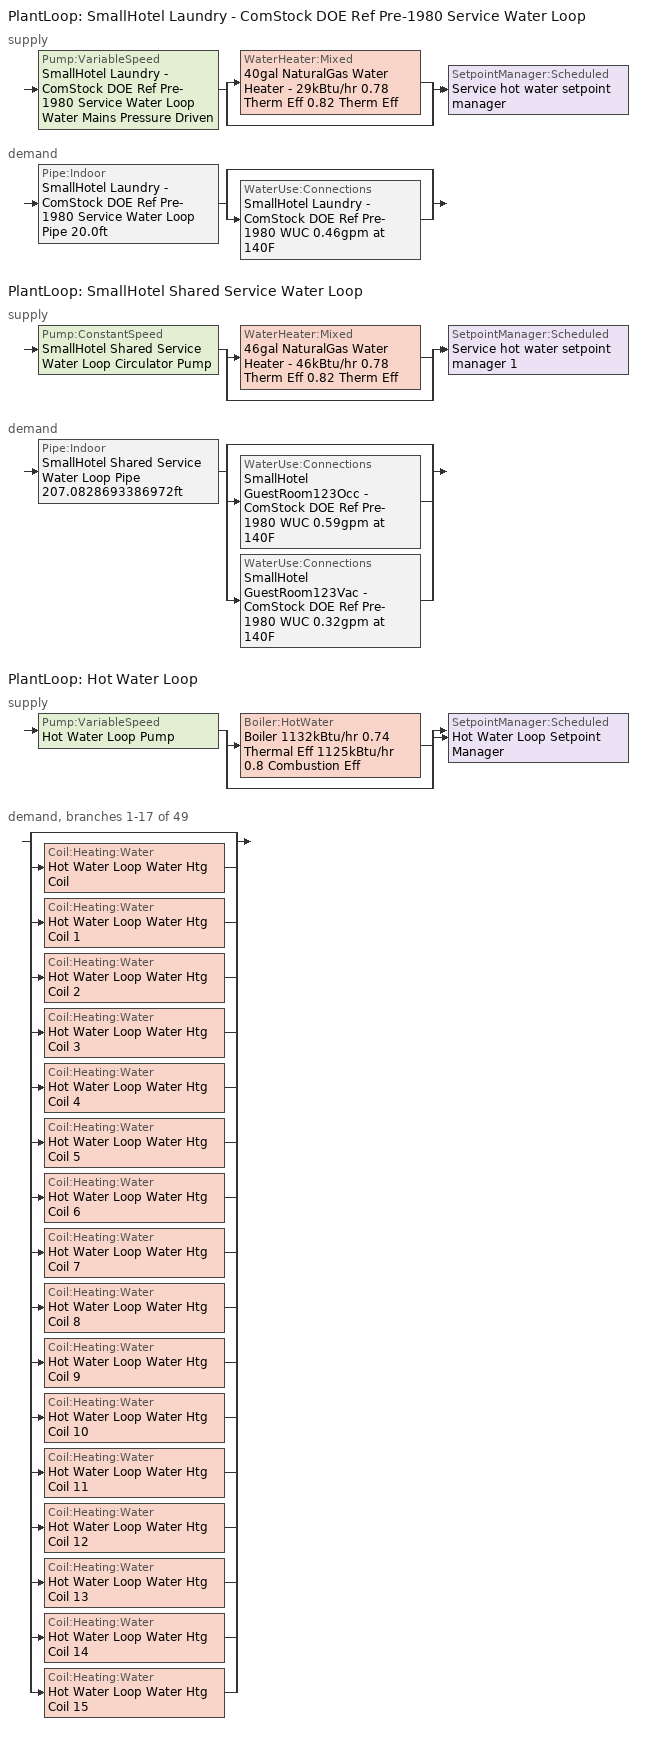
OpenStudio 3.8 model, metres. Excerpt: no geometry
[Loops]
PlantLoop 'SmallHotel Laundry - ComStock DOE Ref Pre-1980 Service Water Loop'
 supply: Pump:VariableSpeed 'SmallHotel Laundry - ComStock DOE Ref Pre-1980 Service Water Loop Water Mains Pressure Driven' > split
  | WaterHeater:Mixed '40gal NaturalGas Water Heater - 29kBtu/hr 0.78 Therm Eff 0.82 Therm Eff'
  | bypass
  join > SetpointManager:Scheduled 'Service hot water setpoint manager'
 demand: Pipe:Indoor 'SmallHotel Laundry - ComStock DOE Ref Pre-1980 Service Water Loop Pipe 20.0ft' > split
  | bypass
  | WaterUse:Connections 'SmallHotel Laundry - ComStock DOE Ref Pre-1980 WUC 0.46gpm at 140F'
PlantLoop 'SmallHotel Shared Service Water Loop'
 supply: Pump:ConstantSpeed 'SmallHotel Shared Service Water Loop Circulator Pump' > split
  | WaterHeater:Mixed '46gal NaturalGas Water Heater - 46kBtu/hr 0.78 Therm Eff 0.82 Therm Eff'
  | bypass
  join > SetpointManager:Scheduled 'Service hot water setpoint manager 1'
 demand: Pipe:Indoor 'SmallHotel Shared Service Water Loop Pipe 207.0828693386972ft' > split
  | bypass
  | WaterUse:Connections 'SmallHotel GuestRoom123Occ - ComStock DOE Ref Pre-1980 WUC 0.59gpm at 140F'
  | WaterUse:Connections 'SmallHotel GuestRoom123Vac - ComStock DOE Ref Pre-1980 WUC 0.32gpm at 140F'
PlantLoop 'Hot Water Loop'
 supply: Pump:VariableSpeed 'Hot Water Loop Pump' > split
  | Boiler:HotWater 'Boiler 1132kBtu/hr 0.74 Thermal Eff 1125kBtu/hr 0.8 Combustion Eff'
  | bypass
  join > SetpointManager:Scheduled 'Hot Water Loop Setpoint Manager'
 demand, branches 1-17 of 49: split
  | bypass
  | Coil:Heating:Water 'Hot Water Loop Water Htg Coil'
  | Coil:Heating:Water 'Hot Water Loop Water Htg Coil 1'
  | Coil:Heating:Water 'Hot Water Loop Water Htg Coil 2'
  | Coil:Heating:Water 'Hot Water Loop Water Htg Coil 3'
  | Coil:Heating:Water 'Hot Water Loop Water Htg Coil 4'
  | Coil:Heating:Water 'Hot Water Loop Water Htg Coil 5'
  | Coil:Heating:Water 'Hot Water Loop Water Htg Coil 6'
  | Coil:Heating:Water 'Hot Water Loop Water Htg Coil 7'
  | Coil:Heating:Water 'Hot Water Loop Water Htg Coil 8'
  | Coil:Heating:Water 'Hot Water Loop Water Htg Coil 9'
  | Coil:Heating:Water 'Hot Water Loop Water Htg Coil 10'
  | Coil:Heating:Water 'Hot Water Loop Water Htg Coil 11'
  | Coil:Heating:Water 'Hot Water Loop Water Htg Coil 12'
  | Coil:Heating:Water 'Hot Water Loop Water Htg Coil 13'
  | Coil:Heating:Water 'Hot Water Loop Water Htg Coil 14'
  | Coil:Heating:Water 'Hot Water Loop Water Htg Coil 15'
[Construction]
Uninsulated copper pipe 0.75in type L: Copper pipe 0.75in type L
Uninsulated copper pipe 0.75in type L 1: Copper pipe 0.75in type L 1
[Material] Roughness=Smooth; Thickness {m}=0.001143; Conductivity {W/m-K}=386; Density {kg/m3}=8906.27; Specific Heat {J/kg-K}=385.1856; Thermal Absorptance=0.9; Solar Absorptance=0.7; Visible Absorptance=0.7
Copper pipe 0.75in type L; Copper pipe 0.75in type L 1
[Sizing:Zone] Zone Cooling Design Supply Air Temperature Input Method=SupplyAirTemperature; Zone Cooling Design Supply Air Temperature {C}=13.8889; Zone Cooling Design Supply Air Temperature Difference {deltaC}=11.11; Zone Heating Design Supply Air Temperature Input Method=SupplyAirTemperature; Zone Heating Design Supply Air Temperature {C}=50; Zone Heating Design Supply Air Temperature Difference {deltaC}=11.11; Zone Cooling Design Supply Air Humidity Ratio {kg-H2O/kg-air}=0.008; Zone Heating Design Supply Air Humidity Ratio {kg-H2O/kg-air}=0.008; Cooling Design Air Flow Method=DesignDay; Heating Design Air Flow Method=DesignDay; Account for Dedicated Outdoor Air System=No; Dedicated Outdoor Air System Control Strategy=NeutralSupplyAir; Dedicated Outdoor Air Low Setpoint Temperature for Design {C}=autosize; Dedicated Outdoor Air High Setpoint Temperature for Design {C}=autosize; Zone Load Sizing Method=Sensible Load Only No Latent Load; Zone Latent Cooling Design Supply Air Humidity Ratio Input Method=HumidityRatioDifference; Zone Cooling Design Supply Air Humidity Ratio Difference {kgWater/kgDryAir}=0.005; Zone Latent Heating Design Supply Air Humidity Ratio Input Method=HumidityRatioDifference; Zone Humidification Design Supply Air Humidity Ratio Difference {kgWater/kgDryAir}=0.005
Zone SmallHotel GuestRoom123Vac A end_a - Story Ground; Zone SmallHotel GuestRoom123Vac B end_a - Story Ground; Zone SmallHotel GuestRoom123Vac C end_a - Story Ground; Zone SmallHotel GuestRoom123Vac A  - Story Ground; Zone SmallHotel GuestRoom123Vac B  - Story Ground; Zone SmallHotel GuestRoom123Vac C  - Story Ground; Zone SmallHotel Exercise A  - Story Ground; Zone SmallHotel Exercise B  - Story Ground; Zone SmallHotel Exercise C  - Story Ground; Zone SmallHotel Laundry A  - Story Ground; Zone SmallHotel GuestRoom123Occ A  - Story Ground; Zone SmallHotel Corridor B  - Story Ground; Zone SmallHotel GuestRoom123Occ C  - Story Ground; Zone SmallHotel GuestLounge A  - Story Ground; Zone SmallHotel GuestLounge B  - Story Ground; Zone SmallHotel GuestLounge C  - Story Ground
[Zone equipment]
Zone SmallHotel GuestRoom123Vac A end_a - Story Ground: Zone SmallHotel GuestRoom123Vac A end_a - Story Ground PTAC
Zone SmallHotel GuestRoom123Vac B end_a - Story Ground: Zone SmallHotel GuestRoom123Vac B end_a - Story Ground PTAC
Zone SmallHotel GuestRoom123Vac C end_a - Story Ground: Zone SmallHotel GuestRoom123Vac C end_a - Story Ground PTAC
Zone SmallHotel GuestRoom123Vac A  - Story Ground: Zone SmallHotel GuestRoom123Vac A  - Story Ground PTAC
Zone SmallHotel GuestRoom123Vac B  - Story Ground: Zone SmallHotel GuestRoom123Vac B  - Story Ground PTAC
Zone SmallHotel GuestRoom123Vac C  - Story Ground: Zone SmallHotel GuestRoom123Vac C  - Story Ground PTAC
Zone SmallHotel Exercise A  - Story Ground: Zone SmallHotel Exercise A  - Story Ground PTAC
Zone SmallHotel Exercise B  - Story Ground: Zone SmallHotel Exercise B  - Story Ground PTAC
Zone SmallHotel Exercise C  - Story Ground: Zone SmallHotel Exercise C  - Story Ground PTAC
Zone SmallHotel Laundry A  - Story Ground: Zone SmallHotel Laundry A  - Story Ground PTAC
Zone SmallHotel GuestRoom123Occ A  - Story Ground: Zone SmallHotel GuestRoom123Occ A  - Story Ground PTAC
Zone SmallHotel Corridor B  - Story Ground: Zone SmallHotel Corridor B  - Story Ground PTAC
Zone SmallHotel GuestRoom123Occ C  - Story Ground: Zone SmallHotel GuestRoom123Occ C  - Story Ground PTAC
Zone SmallHotel GuestLounge A  - Story Ground: Zone SmallHotel GuestLounge A  - Story Ground PTAC
Zone SmallHotel GuestLounge B  - Story Ground: Zone SmallHotel GuestLounge B  - Story Ground PTAC
Zone SmallHotel GuestLounge C  - Story Ground: Zone SmallHotel GuestLounge C  - Story Ground PTAC
[WaterUse:Connections] Drain Water Heat Exchanger Type=None; Drain Water Heat Exchanger Destination=Plant
Name | Water Use Equipment Name 1
SmallHotel GuestRoom123Occ - ComStock DOE Ref Pre-1980 WUC 0.59gpm at 140F | SmallHotel GuestRoom123Occ - ComStock DOE Ref Pre-1980 Service Water Use 0.59gpm at 140F
SmallHotel GuestRoom123Vac - ComStock DOE Ref Pre-1980 WUC 0.32gpm at 140F | SmallHotel GuestRoom123Vac - ComStock DOE Ref Pre-1980 Service Water Use 0.32gpm at 140F
SmallHotel Laundry - ComStock DOE Ref Pre-1980 WUC 0.46gpm at 140F | SmallHotel Laundry - ComStock DOE Ref Pre-1980 Service Water Use 0.46gpm at 140F
[WaterUse:Equipment:Definition] Target Temperature Schedule=Mixed Water At Faucet Temp - 140F; Sensible Fraction Schedule=Fraction Sensible - 0.2; Latent Fraction Schedule=Fraction Latent - 0.05
Name | Peak Flow Rate {m3/s}
SmallHotel GuestRoom123Occ - ComStock DOE Ref Pre-1980 Service Water Use Def 0.59gpm | 3.74409e-05
SmallHotel GuestRoom123Vac - ComStock DOE Ref Pre-1980 Service Water Use Def 0.32gpm | 2.04682e-05
SmallHotel Laundry - ComStock DOE Ref Pre-1980 Service Water Use Def 0.46gpm | 2.87815e-05
[WaterUse:Equipment]
Name | Water Use Equipment Definition | Flow Rate Fraction Schedule
SmallHotel GuestRoom123Occ - ComStock DOE Ref Pre-1980 Service Water Use 0.59gpm at 140F | SmallHotel GuestRoom123Occ - ComStock DOE Ref Pre-1980 Service Water Use Def 0.59gpm | HotelSmall GuestRoom_SHW_Sch
SmallHotel GuestRoom123Vac - ComStock DOE Ref Pre-1980 Service Water Use 0.32gpm at 140F | SmallHotel GuestRoom123Vac - ComStock DOE Ref Pre-1980 Service Water Use Def 0.32gpm | HotelSmall GuestRoom_SHW_Sch
SmallHotel Laundry - ComStock DOE Ref Pre-1980 Service Water Use 0.46gpm at 140F | SmallHotel Laundry - ComStock DOE Ref Pre-1980 Service Water Use Def 0.46gpm | HotelSmall LaundryRoom_SHW_Sch
[PlantLoop] Glycol Concentration=0; Minimum Loop Temperature {C}=10; Load Distribution Scheme=Optimal
Name | Maximum Loop Temperature {C} | Maximum Loop Flow Rate {m3/s} | Plant Loop Volume {m3} | Fluid Type
SmallHotel Laundry - ComStock DOE Ref Pre-1980 Service Water Loop | 60 | 2.87815e-05 | 0.00345378
SmallHotel Shared Service Water Loop | 60 | 5.79091e-05 | 0.00694909
Hot Water Loop |  | 0.00741725 | 0.890069 | Water
[Sizing:Plant] Loop Type=Heating; Sizing Option=NonCoincident; Zone Timesteps in Averaging Window=1; Coincident Sizing Factor Mode=None
Name | Design Loop Exit Temperature {C} | Loop Design Temperature Difference {deltaC}
SmallHotel Laundry - ComStock DOE Ref Pre-1980 Service Water Loop; SmallHotel Shared Service Water Loop | 60 | 5
Hot Water Loop | 82.2222 | 11.1111
[SetpointManager:Scheduled] Control Variable=Temperature
Name | Schedule | Setpoint Node or NodeList
Service hot water setpoint manager | Service Water Loop Temp - 140F | SmallHotel Laundry - ComStock DOE Ref Pre-1980 Service Water Loop Supply Outlet Node
Service hot water setpoint manager 1 | Service Water Loop Temp - 140F | SmallHotel Shared Service Water Loop Supply Outlet Node
Hot Water Loop Setpoint Manager | Hot Water Loop Temp - 180F | Hot Water Loop Supply Outlet Node
[Pump:VariableSpeed] Coefficient 1 of the Part Load Performance Curve=0; Coefficient 2 of the Part Load Performance Curve=3.2485; Coefficient 3 of the Part Load Performance Curve=-4.7443; Coefficient 4 of the Part Load Performance Curve=2.5294; Pump Control Type=Intermittent; Skin Loss Radiative Fraction=0.5; Design Power Sizing Method=PowerPerFlowPerPressure; Design Electric Power per Unit Flow Rate {W/(m3/s)}=348701.1; Design Shaft Power per Unit Flow Rate per Unit Head {W-s/m3-Pa}=1.28205; Design Minimum Flow Rate Fraction=0
Name | Rated Flow Rate {m3/s} | Rated Pump Head {Pa} | Rated Power Consumption {W} | Motor Efficiency
SmallHotel Laundry - ComStock DOE Ref Pre-1980 Service Water Loop Water Mains Pressure Driven | 2.87815e-05 | 0.001 | 4.47265e-08 | 0.825
Hot Water Loop Pump | 0.00741725 | 179344 | 1949.07 | 0.875
[WaterHeater:Mixed] Setpoint Temperature Schedule=Service Water Loop Temp - 140F; Deadband Temperature Difference {deltaC}=2; Maximum Temperature Limit {C}=60; Heater Control Type=Cycle; Heater Fuel Type=NaturalGas; Heater Thermal Efficiency=0.82; Off Cycle Parasitic Fuel Consumption Rate {W}=0; Off Cycle Parasitic Fuel Type=NaturalGas; Off Cycle Parasitic Heat Fraction to Tank=0; On Cycle Parasitic Fuel Consumption Rate {W}=0; On Cycle Parasitic Fuel Type=NaturalGas; On Cycle Parasitic Heat Fraction to Tank=0; Ambient Temperature Indicator=Schedule; Ambient Temperature Schedule=Water Heater Ambient Temp Schedule - 70.0f; Use Side Effectiveness=1; Source Side Effectiveness=1; Use Side Design Flow Rate {m3/s}=autosize; Source Side Design Flow Rate {m3/s}=autosize; Indirect Water Heating Recovery Time {hr}=1.5; Source Side Flow Control Mode=IndirectHeatPrimarySetpoint
Name | Tank Volume {m3} | Heater Maximum Capacity {W} | Off Cycle Loss Coefficient to Ambient Temperature {W/K} | On Cycle Loss Coefficient to Ambient Temperature {W/K}
40gal NaturalGas Water Heater - 29kBtu/hr 0.78 Therm Eff 0.82 Therm Eff | 0.151416 | 8422.98 | 3.93384 | 3.93384
46gal NaturalGas Water Heater - 46kBtu/hr 0.78 Therm Eff 0.82 Therm Eff | 0.175117 | 13557.8 | 6.74781 | 6.74781
[WaterHeater:Sizing] Design Mode=PeakDraw; Time Storage Can Meet Peak Draw {hr}=0.538503; Time for Tank Recovery {hr}=0; Nominal Tank Volume for Autosizing Plant Connections {m3}=1
40gal NaturalGas Water Heater - 29kBtu/hr 0.78 Therm Eff 0.82 Therm Eff; 46gal NaturalGas Water Heater - 46kBtu/hr 0.78 Therm Eff 0.82 Therm Eff
[Pipe:Indoor] Environment Type=Schedule; Pipe Inside Diameter {m}=0.019939
Name | Construction | Ambient Temperature Schedule | Ambient Air Velocity Schedule | Pipe Length {m}
SmallHotel Laundry - ComStock DOE Ref Pre-1980 Service Water Loop Pipe 20.0ft | Uninsulated copper pipe 0.75in type L | SmallHotel Laundry - ComStock DOE Ref Pre-1980 Service Water Loop Piping Air Temp - 70F | SmallHotel Laundry - ComStock DOE Ref Pre-1980 Service Water Loop Piping Air Velocity - 0.67mph | 6.096
SmallHotel Shared Service Water Loop Pipe 207.0828693386972ft | Uninsulated copper pipe 0.75in type L 1 | SmallHotel Shared Service Water Loop Piping Air Temp - 70F | SmallHotel Shared Service Water Loop Piping Air Velocity - 0.67mph | 63.1189
[Pump:ConstantSpeed]
SmallHotel Shared Service Water Loop Circulator Pump: Rated Flow Rate {m3/s}=5.79091e-05; Rated Pump Head {Pa}=29890.7; Rated Power Consumption {W}=2.68988; Motor Efficiency=0.825; Fraction of Motor Inefficiencies to Fluid Stream=0; Pump Control Type=Intermittent; Design Power Sizing Method=PowerPerFlowPerPressure; Design Electric Power per Unit Flow Rate {W/(m3/s)}=348701.1; Design Shaft Power per Unit Flow Rate per Unit Head {W-s/m3-Pa}=1.28205
[Boiler:HotWater]
Boiler 1132kBtu/hr 0.74 Thermal Eff 1125kBtu/hr 0.8 Combustion Eff: Fuel Type=NaturalGas; Nominal Capacity {W}=339108; Nominal Thermal Efficiency=0.793; Efficiency Curve Temperature Evaluation Variable=LeavingBoiler; Normalized Boiler Efficiency Curve=Boiler Constant Efficiency Curve; Design Water Flow Rate {m3/s}=0.00741725; Minimum Part Load Ratio=0; Maximum Part Load Ratio=1.2; Optimum Part Load Ratio=1; Water Outlet Upper Temperature Limit {C}=95; Boiler Flow Mode=LeavingSetpointModulated; On Cycle Parasitic Electric Load {W}=0; Off Cycle Parasitic Fuel Load {W}=0; Sizing Factor=1
[Fan:OnOff] Availability Schedule=Always On Discrete; Fan Total Efficiency=0.1595; Pressure Rise {Pa}=331.288; Motor Efficiency=0.29; Motor In Airstream Fraction=1
Name | Maximum Flow Rate {m3/s} | Fan Power Ratio Function of Speed Ratio Curve | Fan Efficiency Ratio Function of Speed Ratio Curve
Zone SmallHotel GuestRoom123Occ A  - Story Ground PTAC Fan | 0.13194 | Fan On Off Power Curve | Fan On Off Efficiency Curve
Zone SmallHotel GuestRoom123Occ C  - Story Ground PTAC Fan | 0.121373 | Fan On Off Power Curve 1 | Fan On Off Efficiency Curve 1
Zone SmallHotel GuestRoom123Vac A  - Story Ground PTAC Fan | 0.494383 | Fan On Off Power Curve 2 | Fan On Off Efficiency Curve 2
Zone SmallHotel GuestRoom123Vac A end_a - Story Ground PTAC Fan | 0.0880141 | Fan On Off Power Curve 3 | Fan On Off Efficiency Curve 3
Zone SmallHotel GuestRoom123Vac B  - Story Ground PTAC Fan | 0.169598 | Fan On Off Power Curve 4 | Fan On Off Efficiency Curve 4
Zone SmallHotel GuestRoom123Vac B end_a - Story Ground PTAC Fan | 0.0292937 | Fan On Off Power Curve 5 | Fan On Off Efficiency Curve 5
Zone SmallHotel GuestRoom123Vac C  - Story Ground PTAC Fan | 0.462853 | Fan On Off Power Curve 6 | Fan On Off Efficiency Curve 6
Zone SmallHotel GuestRoom123Vac C end_a - Story Ground PTAC Fan | 0.088077 | Fan On Off Power Curve 7 | Fan On Off Efficiency Curve 7
Zone SmallHotel Corridor B  - Story Ground PTAC Fan | 0.0222651 | Fan On Off Power Curve 8 | Fan On Off Efficiency Curve 8
Zone SmallHotel Exercise A  - Story Ground PTAC Fan | 0.0934702 | Fan On Off Power Curve 9 | Fan On Off Efficiency Curve 9
Zone SmallHotel Exercise B  - Story Ground PTAC Fan | 0.0491757 | Fan On Off Power Curve 10 | Fan On Off Efficiency Curve 10
Zone SmallHotel Exercise C  - Story Ground PTAC Fan | 0.0919141 | Fan On Off Power Curve 11 | Fan On Off Efficiency Curve 11
Zone SmallHotel GuestLounge A  - Story Ground PTAC Fan | 0.191205 | Fan On Off Power Curve 12 | Fan On Off Efficiency Curve 12
Zone SmallHotel GuestLounge B  - Story Ground PTAC Fan | 0.0881578 | Fan On Off Power Curve 13 | Fan On Off Efficiency Curve 13
Zone SmallHotel GuestLounge C  - Story Ground PTAC Fan | 0.17827 | Fan On Off Power Curve 14 | Fan On Off Efficiency Curve 14
Zone SmallHotel Laundry A  - Story Ground PTAC Fan | 0.20579 | Fan On Off Power Curve 15 | Fan On Off Efficiency Curve 15
[Coil:Heating:Water] Availability Schedule=Always On Discrete; Rated Inlet Water Temperature {C}=82.2222; Rated Inlet Air Temperature {C}=16.6; Rated Outlet Water Temperature {C}=71.1111; Rated Outlet Air Temperature {C}=32.2
Name | U-Factor Times Area Value {W/K} | Maximum Water Flow Rate {m3/s} | Rated Capacity {W}
Hot Water Loop Water Htg Coil | 126.136 | 0.000111019 | 5075.67
Hot Water Loop Water Htg Coil 1 | 116.669 | 0.000102977 | 4707.96
Hot Water Loop Water Htg Coil 2 | 482.752 | 0.000429436 | 19633.3
Hot Water Loop Water Htg Coil 3 | 85.7095 | 7.61418e-05 | 3481.11
Hot Water Loop Water Htg Coil 4 | 173.12 | 0.000158077 | 7227.11
Hot Water Loop Water Htg Coil 5 | 29.9334 | 2.72855e-05 | 1247.46
Hot Water Loop Water Htg Coil 6 | 454.461 | 0.000405438 | 18536.1
Hot Water Loop Water Htg Coil 7 | 85.7659 | 7.61897e-05 | 3483.3
Hot Water Loop Water Htg Coil 8 | 22.8666 | 2.09538e-05 | 957.985
Hot Water Loop Water Htg Coil 9 | 95.88 | 8.78022e-05 | 4014.21
Hot Water Loop Water Htg Coil 10 | 50.6709 | 4.65233e-05 | 2126.99
Hot Water Loop Water Htg Coil 11 | 94.4798 | 8.66181e-05 | 3960.08
Hot Water Loop Water Htg Coil 12 | 214.089 | 0.000205567 | 9398.28
Hot Water Loop Water Htg Coil 13 | 101.972 | 9.98587e-05 | 4565.42
Hot Water Loop Water Htg Coil 14 | 202.25 | 0.000195721 | 8948.13
Hot Water Loop Water Htg Coil 15 | 199.381 | 0.000176663 | 8076.84
[Controller:WaterCoil] Action=Normal; Controller Convergence Tolerance {deltaC}=0.0001; Minimum Actuated Flow {m3/s}=0
Name | Water Coil
Hot Water Loop Water Htg Coil Controller | Hot Water Loop Water Htg Coil
Hot Water Loop Water Htg Coil 1 Controller | Hot Water Loop Water Htg Coil 1
Hot Water Loop Water Htg Coil 2 Controller | Hot Water Loop Water Htg Coil 2
Hot Water Loop Water Htg Coil 3 Controller | Hot Water Loop Water Htg Coil 3
Hot Water Loop Water Htg Coil 4 Controller | Hot Water Loop Water Htg Coil 4
Hot Water Loop Water Htg Coil 5 Controller | Hot Water Loop Water Htg Coil 5
Hot Water Loop Water Htg Coil 6 Controller | Hot Water Loop Water Htg Coil 6
Hot Water Loop Water Htg Coil 7 Controller | Hot Water Loop Water Htg Coil 7
Hot Water Loop Water Htg Coil 8 Controller | Hot Water Loop Water Htg Coil 8
Hot Water Loop Water Htg Coil 9 Controller | Hot Water Loop Water Htg Coil 9
Hot Water Loop Water Htg Coil 10 Controller | Hot Water Loop Water Htg Coil 10
Hot Water Loop Water Htg Coil 11 Controller | Hot Water Loop Water Htg Coil 11
Hot Water Loop Water Htg Coil 12 Controller | Hot Water Loop Water Htg Coil 12
Hot Water Loop Water Htg Coil 13 Controller | Hot Water Loop Water Htg Coil 13
Hot Water Loop Water Htg Coil 14 Controller | Hot Water Loop Water Htg Coil 14
Hot Water Loop Water Htg Coil 15 Controller | Hot Water Loop Water Htg Coil 15
[Coil:Cooling:DX:SingleSpeed] Availability Schedule=Always On Discrete; Rated Evaporator Fan Power Per Volume Flow Rate 2017 {W/(m3/s)}=773.3; Rated Evaporator Fan Power Per Volume Flow Rate 2023 {W/(m3/s)}=934.4; Total Cooling Capacity Function of Temperature Curve=DOE Ref DX Clg Coil Cool-Cap-fT; Total Cooling Capacity Function of Flow Fraction Curve=DOE Ref DX Clg Coil Cool-CAP-fFlow; Energy Input Ratio Function of Temperature Curve=DOE Ref DX Clg Coil Cool-EIR-fT; Energy Input Ratio Function of Flow Fraction Curve=DOE Ref DX Clg Coil Cool-EIR-fFlow; Part Load Fraction Correlation Curve=DOE Ref DX Clg Coil Cool-PLF-fPLR; Minimum Outdoor Dry-Bulb Temperature for Compressor Operation {C}=-25; Nominal Time for Condensate Removal to Begin {s}=0; Ratio of Initial Moisture Evaporation Rate and Steady State Latent Capacity=0; Maximum Cycling Rate {cycles/hr}=0; Latent Capacity Time Constant {s}=0; Condenser Type=AirCooled; Evaporative Condenser Effectiveness=0.9; Evaporative Condenser Air Flow Rate {m3/s}=autosize; Evaporative Condenser Pump Rated Power Consumption {W}=autosize; Crankcase Heater Capacity {W}=0; Maximum Outdoor Dry-Bulb Temperature for Crankcase Heater Operation {C}=10; Basin Heater Capacity {W/K}=0; Basin Heater Setpoint Temperature {C}=2
Name | Rated Total Cooling Capacity {W} | Rated Sensible Heat Ratio | Rated COP {W/W} | Rated Air Flow Rate {m3/s}
Zone SmallHotel GuestRoom123Occ A  - Story Ground PTAC 1spd DX AC Clg Coil 8kBtu/hr 8.8EER 9kBtu/hr 8.6EER | 2440.89 | 0.800972 | 3.00874 | 0.13194
Zone SmallHotel GuestRoom123Occ C  - Story Ground PTAC 1spd DX AC Clg Coil 7kBtu/hr 8.8EER 8kBtu/hr 8.7EER | 2251.4 | 0.800096 | 3.03474 | 0.121373
Zone SmallHotel GuestRoom123Vac A  - Story Ground PTAC 1spd DX AC Clg Coil 26kBtu/hr 7.6EER 30kBtu/hr 7.6EER | 9570.18 | 0.789395 | 2.6668 | 0.494383
Zone SmallHotel GuestRoom123Vac A end_a - Story Ground PTAC 1spd DX AC Clg Coil 5kBtu/hr 8.9EER 5kBtu/hr 8.9EER | 1760.57 | 0.776251 | 3.09297 | 0.0880141
Zone SmallHotel GuestRoom123Vac B  - Story Ground PTAC 1spd DX AC Clg Coil 11kBtu/hr 8.3EER 11kBtu/hr 8.2EER | 3339.17 | 0.78211 | 2.86854 | 0.169598
Zone SmallHotel GuestRoom123Vac B end_a - Story Ground PTAC 1spd DX AC Clg Coil 2kBtu/hr 8.9EER 2kBtu/hr 8.9EER | 641.737 | 0.741811 | 3.09297 | 0.0292937
Zone SmallHotel GuestRoom123Vac C  - Story Ground PTAC 1spd DX AC Clg Coil 25kBtu/hr 7.6EER 28kBtu/hr 7.6EER | 8906.12 | 0.792291 | 2.6668 | 0.462853
Zone SmallHotel GuestRoom123Vac C end_a - Story Ground PTAC 1spd DX AC Clg Coil 4kBtu/hr 8.9EER 5kBtu/hr 8.9EER | 1803.88 | 0.767158 | 3.09297 | 0.088077
Zone SmallHotel Corridor B  - Story Ground PTAC 1spd DX AC Clg Coil 2kBtu/hr 8.9EER 2kBtu/hr 8.9EER | 438.43 | 0.782069 | 3.09297 | 0.0222651
Zone SmallHotel Exercise A  - Story Ground PTAC 1spd DX AC Clg Coil 6kBtu/hr 8.9EER 6kBtu/hr 8.9EER | 1872.38 | 0.775816 | 3.09297 | 0.0934702
Zone SmallHotel Exercise B  - Story Ground PTAC 1spd DX AC Clg Coil 3kBtu/hr 8.9EER 3kBtu/hr 8.9EER | 980.371 | 0.777275 | 3.09297 | 0.0491757
Zone SmallHotel Exercise C  - Story Ground PTAC 1spd DX AC Clg Coil 6kBtu/hr 8.9EER 6kBtu/hr 8.9EER | 1861.44 | 0.771515 | 3.09297 | 0.0919141
Zone SmallHotel GuestLounge A  - Story Ground PTAC 1spd DX AC Clg Coil 14kBtu/hr 7.8EER 15kBtu/hr 7.6EER | 4369.73 | 0.727303 | 2.6668 | 0.191205
Zone SmallHotel GuestLounge B  - Story Ground PTAC 1spd DX AC Clg Coil 7kBtu/hr 8.9EER 8kBtu/hr 8.8EER | 2109.53 | 0.712335 | 3.05346 | 0.0881578
Zone SmallHotel GuestLounge C  - Story Ground PTAC 1spd DX AC Clg Coil 14kBtu/hr 7.8EER 15kBtu/hr 7.6EER | 4426.88 | 0.701083 | 2.67087 | 0.17827
Zone SmallHotel Laundry A  - Story Ground PTAC 1spd DX AC Clg Coil 12kBtu/hr 8.1EER 13kBtu/hr 7.9EER | 3840.22 | 0.800137 | 2.76181 | 0.20579
[ZoneHVAC:PackagedTerminalAirConditioner] Availability Schedule=Always On Discrete; No Load Supply Air Flow Rate Control Set To Low Speed=Yes; Fan Placement=DrawThrough; Supply Air Fan Operating Mode Schedule=Always Off Discrete
Name | Supply Air Flow Rate During Cooling Operation {m3/s} | Supply Air Flow Rate During Heating Operation {m3/s} | Supply Air Flow Rate When No Cooling or Heating is Needed {m3/s} | Outdoor Air Flow Rate During Cooling Operation {m3/s} | Outdoor Air Flow Rate During Heating Operation {m3/s} | Outdoor Air Flow Rate When No Cooling or Heating is Needed {m3/s} | Supply Air Fan | Heating Coil | Cooling Coil
Zone SmallHotel GuestRoom123Occ A  - Story Ground PTAC | 0.13194 | 0.13194 | 0.13194 | 0.0104634 | 0.0104634 | 0.0104634 | Zone SmallHotel GuestRoom123Occ A  - Story Ground PTAC Fan | Hot Water Loop Water Htg Coil | Zone SmallHotel GuestRoom123Occ A  - Story Ground PTAC 1spd DX AC Clg Coil 8kBtu/hr 8.8EER 9kBtu/hr 8.6EER
Zone SmallHotel GuestRoom123Occ C  - Story Ground PTAC | 0.121373 | 0.121373 | 0.121373 | 0.0104634 | 0.0104634 | 0.0104634 | Zone SmallHotel GuestRoom123Occ C  - Story Ground PTAC Fan | Hot Water Loop Water Htg Coil 1 | Zone SmallHotel GuestRoom123Occ C  - Story Ground PTAC 1spd DX AC Clg Coil 7kBtu/hr 8.8EER 8kBtu/hr 8.7EER
Zone SmallHotel GuestRoom123Vac A  - Story Ground PTAC | 0.494383 | 0.494383 | 0.494383 | 0.0524935 | 0.0524935 | 0.0524935 | Zone SmallHotel GuestRoom123Vac A  - Story Ground PTAC Fan | Hot Water Loop Water Htg Coil 2 | Zone SmallHotel GuestRoom123Vac A  - Story Ground PTAC 1spd DX AC Clg Coil 26kBtu/hr 7.6EER 30kBtu/hr 7.6EER
Zone SmallHotel GuestRoom123Vac A end_a - Story Ground PTAC | 0.0880141 | 0.0880141 | 0.0880141 | 0.00902599 | 0.00902599 | 0.00902599 | Zone SmallHotel GuestRoom123Vac A end_a - Story Ground PTAC Fan | Hot Water Loop Water Htg Coil 3 | Zone SmallHotel GuestRoom123Vac A end_a - Story Ground PTAC 1spd DX AC Clg Coil 5kBtu/hr 8.9EER 5kBtu/hr 8.9EER
Zone SmallHotel GuestRoom123Vac B  - Story Ground PTAC | 0.169598 | 0.169598 | 0.169598 | 0.0286549 | 0.0286549 | 0.0286549 | Zone SmallHotel GuestRoom123Vac B  - Story Ground PTAC Fan | Hot Water Loop Water Htg Coil 4 | Zone SmallHotel GuestRoom123Vac B  - Story Ground PTAC 1spd DX AC Clg Coil 11kBtu/hr 8.3EER 11kBtu/hr 8.2EER
Zone SmallHotel GuestRoom123Vac B end_a - Story Ground PTAC | 0.0292937 | 0.0292937 | 0.0292937 | 0.00492707 | 0.00492707 | 0.00492707 | Zone SmallHotel GuestRoom123Vac B end_a - Story Ground PTAC Fan | Hot Water Loop Water Htg Coil 5 | Zone SmallHotel GuestRoom123Vac B end_a - Story Ground PTAC 1spd DX AC Clg Coil 2kBtu/hr 8.9EER 2kBtu/hr 8.9EER
Zone SmallHotel GuestRoom123Vac C  - Story Ground PTAC | 0.462853 | 0.462853 | 0.462853 | 0.0524935 | 0.0524935 | 0.0524935 | Zone SmallHotel GuestRoom123Vac C  - Story Ground PTAC Fan | Hot Water Loop Water Htg Coil 6 | Zone SmallHotel GuestRoom123Vac C  - Story Ground PTAC 1spd DX AC Clg Coil 25kBtu/hr 7.6EER 28kBtu/hr 7.6EER
Zone SmallHotel GuestRoom123Vac C end_a - Story Ground PTAC | 0.088077 | 0.088077 | 0.088077 | 0.00902599 | 0.00902599 | 0.00902599 | Zone SmallHotel GuestRoom123Vac C end_a - Story Ground PTAC Fan | Hot Water Loop Water Htg Coil 7 | Zone SmallHotel GuestRoom123Vac C end_a - Story Ground PTAC 1spd DX AC Clg Coil 4kBtu/hr 8.9EER 5kBtu/hr 8.9EER
Zone SmallHotel Corridor B  - Story Ground PTAC | 0.0222651 | 0.0222651 | 0.0222651 | 0.00396052 | 0.00396052 | 0.00396052 | Zone SmallHotel Corridor B  - Story Ground PTAC Fan | Hot Water Loop Water Htg Coil 8 | Zone SmallHotel Corridor B  - Story Ground PTAC 1spd DX AC Clg Coil 2kBtu/hr 8.9EER 2kBtu/hr 8.9EER
Zone SmallHotel Exercise A  - Story Ground PTAC | 0.0934702 | 0.0934702 | 0.0934702 | 0.0164653 | 0.0164653 | 0.0164653 | Zone SmallHotel Exercise A  - Story Ground PTAC Fan | Hot Water Loop Water Htg Coil 9 | Zone SmallHotel Exercise A  - Story Ground PTAC 1spd DX AC Clg Coil 6kBtu/hr 8.9EER 6kBtu/hr 8.9EER
Zone SmallHotel Exercise B  - Story Ground PTAC | 0.0491757 | 0.0491757 | 0.0491757 | 0.00898801 | 0.00898801 | 0.00898801 | Zone SmallHotel Exercise B  - Story Ground PTAC Fan | Hot Water Loop Water Htg Coil 10 | Zone SmallHotel Exercise B  - Story Ground PTAC 1spd DX AC Clg Coil 3kBtu/hr 8.9EER 3kBtu/hr 8.9EER
Zone SmallHotel Exercise C  - Story Ground PTAC | 0.0919141 | 0.0919141 | 0.0919141 | 0.0164653 | 0.0164653 | 0.0164653 | Zone SmallHotel Exercise C  - Story Ground PTAC Fan | Hot Water Loop Water Htg Coil 11 | Zone SmallHotel Exercise C  - Story Ground PTAC 1spd DX AC Clg Coil 6kBtu/hr 8.9EER 6kBtu/hr 8.9EER
Zone SmallHotel GuestLounge A  - Story Ground PTAC | 0.191205 | 0.191205 | 0.191205 | 0.0592697 | 0.0592697 | 0.0592697 | Zone SmallHotel GuestLounge A  - Story Ground PTAC Fan | Hot Water Loop Water Htg Coil 12 | Zone SmallHotel GuestLounge A  - Story Ground PTAC 1spd DX AC Clg Coil 14kBtu/hr 7.8EER 15kBtu/hr 7.6EER
Zone SmallHotel GuestLounge B  - Story Ground PTAC | 0.0881578 | 0.0881578 | 0.0881578 | 0.0323539 | 0.0323539 | 0.0323539 | Zone SmallHotel GuestLounge B  - Story Ground PTAC Fan | Hot Water Loop Water Htg Coil 13 | Zone SmallHotel GuestLounge B  - Story Ground PTAC 1spd DX AC Clg Coil 7kBtu/hr 8.9EER 8kBtu/hr 8.8EER
Zone SmallHotel GuestLounge C  - Story Ground PTAC | 0.17827 | 0.17827 | 0.17827 | 0.0592697 | 0.0592697 | 0.0592697 | Zone SmallHotel GuestLounge C  - Story Ground PTAC Fan | Hot Water Loop Water Htg Coil 14 | Zone SmallHotel GuestLounge C  - Story Ground PTAC 1spd DX AC Clg Coil 14kBtu/hr 7.8EER 15kBtu/hr 7.6EER
Zone SmallHotel Laundry A  - Story Ground PTAC | 0.20579 | 0.20579 | 0.20579 | 0.019789 | 0.019789 | 0.019789 | Zone SmallHotel Laundry A  - Story Ground PTAC Fan | Hot Water Loop Water Htg Coil 15 | Zone SmallHotel Laundry A  - Story Ground PTAC 1spd DX AC Clg Coil 12kBtu/hr 8.1EER 13kBtu/hr 7.9EER
[Schedule:Ruleset]
HotelSmall GuestRoom_SHW_Sch: Default Day Schedule=HotelSmall GuestRoom_SHW_Sch Default; Summer Design Day Schedule=HotelSmall GuestRoom_SHW_Sch Summer Design Day; Winter Design Day Schedule=HotelSmall GuestRoom_SHW_Sch Winter Design Day
Fraction Sensible - 0.2: Default Day Schedule=Fraction Sensible - 0.2 Default
Fraction Latent - 0.05: Default Day Schedule=Fraction Latent - 0.05 Default
Mixed Water At Faucet Temp - 140F: Default Day Schedule=Mixed Water At Faucet Temp - 140F Default
HotelSmall LaundryRoom_SHW_Sch: Default Day Schedule=HotelSmall LaundryRoom_SHW_Sch Default; Summer Design Day Schedule=HotelSmall LaundryRoom_SHW_Sch Summer Design Day; Winter Design Day Schedule=HotelSmall LaundryRoom_SHW_Sch Winter Design Day
Service Water Loop Temp - 140F: Default Day Schedule=Service Water Loop Temp - 140F Default
Water Heater Ambient Temp Schedule - 70.0f: Default Day Schedule=Water Heater Ambient Temp Schedule - 70.0f Default
SmallHotel Laundry - ComStock DOE Ref Pre-1980 Service Water Loop Piping Air Temp - 70F: Default Day Schedule=SmallHotel Laundry - ComStock DOE Ref Pre-1980 Service Water Loop Piping Air Temp - 70F Default
SmallHotel Laundry - ComStock DOE Ref Pre-1980 Service Water Loop Piping Air Velocity - 0.67mph: Default Day Schedule=SmallHotel Laundry - ComStock DOE Ref Pre-1980 Service Water Loop Piping Air Velocity - 0.67mph Default
SmallHotel Shared Service Water Loop Piping Air Temp - 70F: Default Day Schedule=SmallHotel Shared Service Water Loop Piping Air Temp - 70F Default
SmallHotel Shared Service Water Loop Piping Air Velocity - 0.67mph: Default Day Schedule=SmallHotel Shared Service Water Loop Piping Air Velocity - 0.67mph Default
Hot Water Loop Temp - 180F: Default Day Schedule=Hot Water Loop Temp - 180F Default
[Schedule:Day]
HotelSmall GuestRoom_SHW_Sch Default: Average, 0, 15, 0.271429, 0, 30, 0.266667, 0, 45, 0.261905, 1, 0, 0.257143, 1, 15, 0.252381, 1, 30, 0.247619, 1, 45, 0.242857, 2, 0, 0.238095, 2, 15, 0.233333, 2, 30, 0.228571, 2, 45, 0.22381, 3, 0, 0.219048, 3, 15, 0.214286, 3, 30, 0.209524, 3, 45, 0.204762, 4, 0, 0.2, 8, 0, 0.2, 8, 15, 0.2125, 8, 30, 0.225, 8, 45, 0.2375, 9, 0, 0.25, 9, 15, 0.278571, 9, 26, 0.3, 10, 52, 0.4, 11, 7, 0.45, 11, 22, 0.5, 11, 37, 0.55, 11, 52, 0.6, 12, 7, 0.5375, 12, 22, 0.475, 12, 37, 0.4125, 12, 52, 0.35, 13, 7, 0.3125, 13, 22, 0.275, 13, 37, 0.2375, 13, 52, 0.2, 14, 7, 0.1875, 14, 22, 0.175, 14, 37, 0.1625, 14, 52, 0.15, 16, 52, 0.15, 17, 7, 0.1625, 17, 22, 0.175, 17, 37, 0.1875, 17, 52, 0.2, 18, 7, 0.228571, 18, 18, 0.25, 18, 33, 0.492857, 18, 45, 0.6, 19, 0, 0.65, 19, 15, 0.7, 19, 30, 0.75, 19, 45, 0.8, 20, 0, 0.7375, 20, 15, 0.675, 20, 30, 0.6125, 20, 45, 0.55, 21, 0, 0.5125, 21, 15, 0.475, 21, 30, 0.4375, 21, 45, 0.4, 22, 0, 0.375, 22, 15, 0.35, 22, 30, 0.325, 22, 45, 0.3, 23, 0, 0.295238, 23, 15, 0.290476, 23, 30, 0.285714, 23, 45, 0.280952, 24, 0, 0.27619
HotelSmall GuestRoom_SHW_Sch Winter Design Day; HotelSmall GuestRoom_SHW_Sch Summer Design Day: 1, 0, 0.2, 4, 0, 0.15, 5, 0, 0.2, 6, 0, 0.25, 7, 0, 0.35, 8, 0, 0.6, 9, 0, 0.8, 10, 0, 0.55, 11, 0, 0.4, 12, 0, 0.3, 17, 0, 0.2, 18, 0, 0.25, 19, 0, 0.3, 22, 0, 0.4, 23, 0, 0.6, 24, 0, 0.35
HotelSmall GuestRoom_SHW_Sch Wkdy Day: Average, 8, 0, 0.2, 8, 15, 0.225, 8, 30, 0.25, 8, 45, 0.275, 9, 0, 0.3, 9, 15, 0.442857, 9, 26, 0.55, 9, 52, 0.4, 10, 7, 0.45, 10, 22, 0.5, 10, 37, 0.55, 10, 52, 0.6, 11, 7, 0.5625, 11, 22, 0.525, 11, 37, 0.4875, 11, 52, 0.45, 12, 7, 0.4, 12, 22, 0.35, 12, 37, 0.3, 12, 52, 0.25, 13, 7, 0.2375, 13, 22, 0.225, 13, 37, 0.2125, 13, 52, 0.2, 14, 7, 0.1875, 14, 22, 0.175, 14, 37, 0.1625, 14, 52, 0.15, 16, 52, 0.15, 17, 7, 0.1625, 17, 22, 0.175, 17, 37, 0.1875, 17, 52, 0.2, 18, 7, 0.285714, 18, 18, 0.35, 18, 33, 0.714286, 18, 45, 0.8, 19, 0, 0.7375, 19, 15, 0.675, 19, 30, 0.6125, 19, 45, 0.55, 20, 0, 0.5125, 20, 15, 0.475, 20, 30, 0.4375, 20, 45, 0.4, 21, 0, 0.375, 21, 15, 0.35, 21, 30, 0.325, 21, 45, 0.3, 22, 0, 0.275, 22, 15, 0.25, 22, 30, 0.225, 22, 45, 0.2, 24, 0, 0.2
Fraction Sensible - 0.2 Default: 24, 0, 0.2
Fraction Latent - 0.05 Default: 24, 0, 0.05
Mixed Water At Faucet Temp - 140F Default; Service Water Loop Temp - 140F Default: 24, 0, 60
HotelSmall LaundryRoom_SHW_Sch Default: Average, 7, 30, 1, 19, 15, 0, 24, 0, 1
HotelSmall LaundryRoom_SHW_Sch Winter Design Day; HotelSmall LaundryRoom_SHW_Sch Summer Design Day: 8, 0, 0, 16, 0, 1, 24, 0, 0
Water Heater Ambient Temp Schedule - 70.0f Default; SmallHotel Laundry - ComStock DOE Ref Pre-1980 Service Water Loop Piping Air Temp - 70F Default; SmallHotel Shared Service Water Loop Piping Air Temp - 70F Default: 24, 0, 21.1111
SmallHotel Laundry - ComStock DOE Ref Pre-1980 Service Water Loop Piping Air Velocity - 0.67mph Default; SmallHotel Shared Service Water Loop Piping Air Velocity - 0.67mph Default: 24, 0, 0.3
Hot Water Loop Temp - 180F Default: 24, 0, 82.2222
[Schedule:Rule]
Schedule Rule 19: Schedule Ruleset=HotelSmall GuestRoom_SHW_Sch; Rule Order=0; Day Schedule=HotelSmall GuestRoom_SHW_Sch Wkdy Day; Apply Monday=Yes; Apply Tuesday=Yes; Apply Wednesday=Yes; Apply Thursday=Yes; Apply Friday=Yes; Date Specification Type=DateRange; Start Month=1; Start Day=1; End Month=12; End Day=31
[Schedule:Constant]
Name | Value
Always On Discrete | 1
Always Off Discrete | 0
[Curve:Exponent] Coefficient1 Constant=1; Coefficient2 Constant=0; Coefficient3 Constant=0; Minimum Value of x=0; Maximum Value of x=1
Fan On Off Power Curve; Fan On Off Power Curve 1; Fan On Off Power Curve 2; Fan On Off Power Curve 3; Fan On Off Power Curve 4; Fan On Off Power Curve 5; Fan On Off Power Curve 6; Fan On Off Power Curve 7; Fan On Off Power Curve 8; Fan On Off Power Curve 9; Fan On Off Power Curve 10; Fan On Off Power Curve 11; Fan On Off Power Curve 12; Fan On Off Power Curve 13; Fan On Off Power Curve 14; Fan On Off Power Curve 15
[Curve:Cubic] Coefficient1 Constant=1; Coefficient2 x=0; Coefficient3 x**2=0; Coefficient4 x**3=0
Name | Minimum Value of x | Maximum Value of x
Fan On Off Efficiency Curve; Fan On Off Efficiency Curve 1; Fan On Off Efficiency Curve 2; Fan On Off Efficiency Curve 3; Fan On Off Efficiency Curve 4; Fan On Off Efficiency Curve 5; Fan On Off Efficiency Curve 6; Fan On Off Efficiency Curve 7; Fan On Off Efficiency Curve 8; Fan On Off Efficiency Curve 9; Fan On Off Efficiency Curve 10; Fan On Off Efficiency Curve 11; Fan On Off Efficiency Curve 12; Fan On Off Efficiency Curve 13; Fan On Off Efficiency Curve 14; Fan On Off Efficiency Curve 15; Boiler Constant Efficiency Curve | 0 | 1
DOE Ref DX Clg Coil Cool-CAP-fFlow; DOE Ref DX Clg Coil Cool-EIR-fFlow | -100 | 100
[Curve:Biquadratic] Minimum Value of x=-100; Maximum Value of x=100; Minimum Value of y=-100; Maximum Value of y=100
Name | Coefficient1 Constant | Coefficient2 x | Coefficient3 x**2 | Coefficient4 y | Coefficient5 y**2 | Coefficient6 x*y
DOE Ref DX Clg Coil Cool-Cap-fT | 0.971212 | -0.0152755 | 0.00144345 | -0.00039321 | -6.8364e-06 | -0.000290596
DOE Ref DX Clg Coil Cool-EIR-fT | 0.286871 | 0.0239022 | -0.000810648 | 0.0134585 | 0.000338936 | -0.000487004
[Curve:Quadratic]
DOE Ref DX Clg Coil Cool-PLF-fPLR: Coefficient1 Constant=0.909496; Coefficient2 x=0.0986477; Coefficient3 x**2=-0.00819488; Minimum Value of x=0; Maximum Value of x=1
